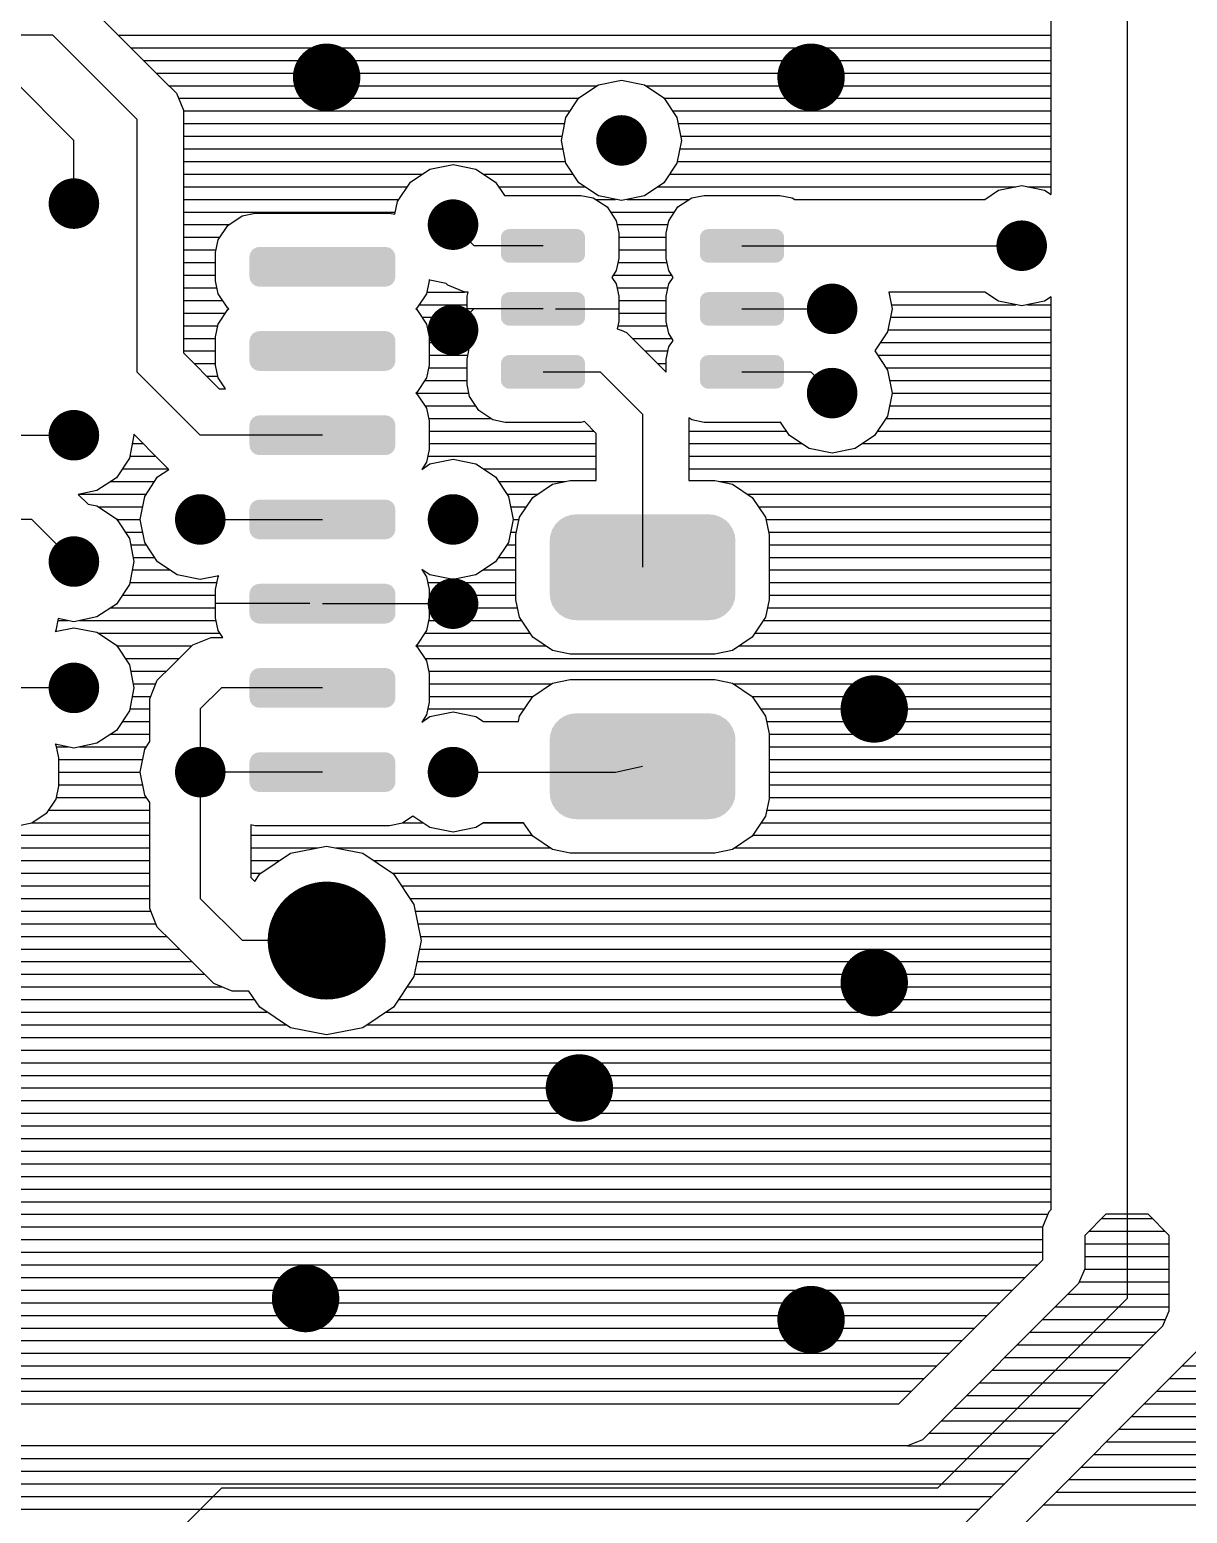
# Model space of a CAD drawing. Extents: x 295 to 953, y 10 to 290.
# Drawn here: x 583.88 to 622.27, y 143.32 to 192.54 of the extents above; entities that cross this region are included whole.
import ezdxf

# ---------------------------------------------------------------- set-up
doc = ezdxf.new("R2010")
doc.units = 0
doc.header["$LTSCALE"] = 5
doc.header["$MEASUREMENT"] = 0
doc.layers.get('0').update_dxf_attribs({"linetype": 'CONTINUOUS', "lineweight": 25})

msp = doc.modelspace()

# ---------------------------------------------------------------- linework, layer by layer
for p, q in [((620.268, 214.707), (620.268, 150.445)), ((617.753, 187.069), (617.753, 214.21)), ((585.51, 193.657), (588.304, 190.863)), ((584.644, 192.355), (552.513, 192.355)), ((587.438, 189.561), (584.644, 192.355)), ((586.812, 192.355), (617.753, 192.355)), ((587.231, 191.936), (617.753, 191.936)), ((587.65, 191.517), (617.753, 191.517)), ((588.069, 191.098), (617.753, 191.098)), ((585.343, 188.863), (583.247, 190.958)), ((588.304, 190.863), (588.74, 190.433)), ((588.489, 190.679), (602.699, 190.679)), ((602.09, 190.276), (602.738, 190.707)), ((602.738, 190.707), (603.504, 190.858)), ((603.504, 190.858), (604.264, 190.707)), ((604.264, 190.707), (604.912, 190.276)), ((604.303, 190.679), (617.753, 190.679)), ((588.74, 190.433), (588.975, 189.868)), ((588.807, 190.26), (602.084, 190.26)), ((601.66, 189.628), (602.09, 190.276)), ((604.912, 190.276), (605.342, 189.628)), ((604.917, 190.26), (617.753, 190.26)), ((587.438, 181.179), (587.438, 189.561)), ((588.975, 189.868), (588.975, 181.816)), ((588.975, 189.841), (601.799, 189.841)), ((601.509, 188.863), (601.66, 189.628)), ((605.202, 189.841), (617.753, 189.841)), ((605.342, 189.628), (605.493, 188.863)), ((588.975, 189.421), (601.62, 189.421)), ((588.975, 189.002), (601.537, 189.002)), ((605.381, 189.421), (617.753, 189.421)), ((605.465, 189.002), (617.753, 189.002)), ((585.343, 186.767), (585.343, 188.863)), ((588.975, 188.583), (601.565, 188.583)), ((601.66, 188.103), (601.509, 188.863)), ((605.493, 188.863), (605.342, 188.103)), ((605.437, 188.583), (617.753, 188.583)), ((588.975, 188.164), (601.648, 188.164)), ((597.15, 187.913), (597.916, 188.064)), ((597.916, 188.064), (598.676, 187.913)), ((602.09, 187.454), (601.66, 188.103)), ((605.342, 188.103), (604.912, 187.454)), ((605.353, 188.164), (617.753, 188.164)), ((588.975, 187.745), (596.904, 187.745)), ((596.502, 187.482), (597.15, 187.913)), ((598.676, 187.913), (599.324, 187.482)), ((598.921, 187.745), (601.894, 187.745)), ((605.107, 187.745), (617.753, 187.745)), ((588.975, 187.326), (596.401, 187.326)), ((596.072, 186.834), (596.502, 187.482)), ((599.324, 187.482), (599.62, 187.035)), ((599.424, 187.326), (602.28, 187.326)), ((599.62, 187.035), (599.642, 187.041)), ((599.642, 187.041), (602.157, 187.041)), ((602.738, 187.024), (602.09, 187.454)), ((602.157, 187.041), (602.559, 186.963)), ((603.504, 186.868), (602.738, 187.024)), ((604.264, 187.024), (603.504, 186.868)), ((604.912, 187.454), (604.264, 187.024)), ((604.722, 187.326), (616.579, 187.326)), ((605.839, 186.963), (606.242, 187.041)), ((606.242, 187.041), (608.756, 187.041)), ((608.756, 187.041), (609.164, 186.963)), ((615.551, 186.907), (616.009, 187.214)), ((616.009, 187.214), (616.775, 187.365)), ((616.775, 187.365), (617.535, 187.214)), ((616.965, 187.326), (617.753, 187.326)), ((617.535, 187.214), (617.753, 187.069)), ((588.975, 186.907), (596.122, 186.907)), ((595.988, 186.415), (596.072, 186.834)), ((602.559, 186.963), (603.023, 186.655)), ((602.643, 186.907), (603.308, 186.907)), ((603.023, 186.655), (603.33, 186.192)), ((603.694, 186.907), (605.756, 186.907)), ((605.068, 186.192), (605.376, 186.655)), ((605.376, 186.655), (605.839, 186.963)), ((609.164, 186.963), (609.248, 186.901)), ((609.242, 186.907), (615.551, 186.907)), ((609.248, 186.901), (609.784, 186.901)), ((609.784, 186.901), (615.551, 186.907)), ((588.975, 186.488), (596.004, 186.488)), ((588.975, 186.069), (590.484, 186.069)), ((590.126, 185.566), (590.45, 186.046)), ((590.45, 186.046), (590.925, 186.365)), ((590.925, 186.365), (591.35, 186.449)), ((591.35, 186.449), (595.814, 186.449)), ((595.814, 186.449), (595.988, 186.415)), ((598.614, 185.365), (597.916, 186.069)), ((603.135, 186.488), (605.264, 186.488)), ((603.33, 186.192), (603.414, 185.784)), ((603.358, 186.069), (605.04, 186.069)), ((604.984, 185.784), (605.068, 186.192)), ((588.975, 185.65), (590.182, 185.65)), ((590.042, 185.147), (590.126, 185.566)), ((603.414, 185.784), (603.414, 184.951)), ((603.414, 185.65), (604.984, 185.65)), ((604.984, 184.951), (604.984, 185.784)), ((588.975, 185.23), (590.059, 185.23)), ((590.042, 184.202), (590.042, 185.147)), ((600.9, 185.365), (598.614, 185.365)), ((603.414, 185.23), (604.984, 185.23)), ((607.499, 185.365), (609.784, 185.365)), ((609.784, 185.365), (616.775, 185.37)), ((588.975, 184.811), (590.042, 184.811)), ((603.414, 184.951), (603.33, 184.543)), ((603.386, 184.811), (605.012, 184.811)), ((605.068, 184.543), (604.984, 184.951)), ((588.975, 184.392), (590.042, 184.392)), ((590.126, 183.778), (590.042, 184.202)), ((597.122, 184.202), (597.038, 183.778)), ((597.122, 184.247), (597.122, 184.202)), ((597.15, 184.23), (597.122, 184.247)), ((597.686, 184.118), (597.15, 184.23)), ((597.748, 184.063), (597.686, 184.118)), ((603.33, 184.543), (603.185, 184.32)), ((603.185, 184.32), (603.33, 184.102)), ((603.235, 184.392), (605.163, 184.392)), ((603.33, 184.102), (603.414, 183.694)), ((604.984, 183.694), (605.068, 184.102)), ((605.213, 184.32), (605.068, 184.543)), ((605.068, 184.102), (605.213, 184.32)), ((588.975, 183.973), (590.087, 183.973)), ((590.45, 183.297), (590.126, 183.778)), ((597.038, 183.778), (596.714, 183.297)), ((597.049, 183.833), (598.296, 183.833)), ((598.312, 183.828), (597.748, 184.063)), ((598.413, 183.828), (598.312, 183.828)), ((598.385, 183.694), (598.413, 183.828)), ((598.385, 182.861), (598.385, 183.694)), ((603.358, 183.973), (605.04, 183.973)), ((603.414, 183.694), (603.414, 182.861)), ((604.984, 182.861), (604.984, 183.694)), ((615.551, 183.833), (612.372, 183.833)), ((612.372, 183.833), (612.478, 183.275)), ((616.009, 183.532), (615.551, 183.833)), ((617.753, 183.671), (617.535, 183.532)), ((617.753, 153.401), (617.753, 183.671)), ((588.975, 183.554), (590.277, 183.554)), ((588.975, 183.135), (590.372, 183.135)), ((590.126, 182.772), (590.45, 183.252)), ((590.484, 183.275), (590.45, 183.297)), ((590.45, 183.252), (590.484, 183.275)), ((596.714, 183.297), (596.681, 183.275)), ((596.681, 183.275), (596.714, 183.252)), ((596.714, 183.252), (597.038, 182.772)), ((596.792, 183.414), (598.385, 183.414)), ((598.608, 183.275), (597.916, 182.576)), ((600.48, 183.275), (598.385, 183.275)), ((600.9, 183.275), (598.608, 183.275)), ((601.319, 183.275), (603.414, 183.275)), ((603.414, 183.554), (604.984, 183.554)), ((603.414, 183.135), (604.984, 183.135)), ((607.499, 183.275), (610.489, 183.275)), ((612.478, 183.275), (612.327, 182.515)), ((612.45, 183.414), (616.579, 183.414)), ((616.775, 183.375), (616.009, 183.532)), ((617.535, 183.532), (616.775, 183.375)), ((616.965, 183.414), (617.753, 183.414)), ((588.975, 182.716), (590.115, 182.716)), ((590.042, 182.353), (590.126, 182.772)), ((596.887, 182.995), (598.385, 182.995)), ((597.038, 182.772), (597.122, 182.353)), ((598.463, 182.453), (598.385, 182.861)), ((603.414, 182.861), (603.364, 182.615)), ((603.364, 182.615), (603.487, 182.565)), ((603.386, 182.716), (605.012, 182.716)), ((605.068, 182.453), (604.984, 182.861)), ((612.422, 182.995), (617.753, 182.995)), ((588.975, 182.297), (590.042, 182.297)), ((590.042, 181.408), (590.042, 182.353)), ((597.077, 182.576), (598.441, 182.576)), ((597.122, 182.353), (597.122, 181.408)), ((597.122, 182.157), (598.564, 182.157)), ((598.614, 182.23), (598.463, 182.453)), ((598.463, 182.012), (598.614, 182.23)), ((603.487, 182.565), (603.666, 182.487)), ((603.666, 182.487), (604.984, 181.174)), ((603.856, 182.297), (605.169, 182.297)), ((605.213, 182.23), (605.068, 182.453)), ((605.068, 182.012), (605.213, 182.23)), ((612.327, 182.515), (611.902, 181.878)), ((612.092, 182.157), (617.753, 182.157)), ((612.338, 182.576), (617.753, 182.576)), ((588.975, 181.878), (590.042, 181.878)), ((588.975, 181.816), (590.165, 180.62)), ((597.122, 181.738), (598.413, 181.738)), ((598.385, 181.604), (598.463, 182.012)), ((604.275, 181.878), (605.04, 181.878)), ((604.984, 181.604), (605.068, 182.012)), ((611.902, 181.878), (612.327, 181.246)), ((611.997, 181.738), (617.753, 181.738)), ((589.534, 179.084), (587.438, 181.179)), ((589.327, 181.459), (590.042, 181.459)), ((590.126, 180.984), (590.042, 181.408)), ((597.122, 181.408), (597.038, 180.984)), ((597.105, 181.319), (598.385, 181.319)), ((598.385, 180.771), (598.385, 181.604)), ((600.9, 181.185), (602.799, 181.185)), ((602.799, 181.185), (604.202, 179.782)), ((604.694, 181.459), (604.984, 181.459)), ((604.984, 181.174), (604.984, 181.604)), ((607.499, 181.185), (609.784, 181.185)), ((609.784, 181.185), (610.489, 180.481)), ((612.277, 181.319), (617.753, 181.319)), ((612.327, 181.246), (612.478, 180.481)), ((589.746, 181.039), (590.115, 181.039)), ((590.372, 180.62), (590.126, 180.984)), ((597.038, 180.984), (596.714, 180.503)), ((596.982, 180.9), (598.385, 180.9)), ((598.463, 180.363), (598.385, 180.771)), ((612.394, 180.9), (617.753, 180.9)), ((590.165, 180.62), (590.372, 180.62)), ((590.165, 180.62), (590.372, 180.62)), ((596.714, 180.503), (596.681, 180.481)), ((596.681, 180.481), (598.441, 180.481)), ((596.681, 180.481), (596.714, 180.458)), ((596.714, 180.458), (597.038, 179.978)), ((598.776, 179.899), (598.463, 180.363)), ((612.478, 180.481), (612.327, 179.721)), ((612.478, 180.481), (617.753, 180.481)), ((596.982, 180.062), (598.664, 180.062)), ((597.038, 179.978), (597.122, 179.559)), ((597.105, 179.642), (599.156, 179.642)), ((599.234, 179.592), (598.776, 179.899)), ((604.202, 179.782), (604.202, 174.703)), ((605.834, 179.592), (605.739, 179.659)), ((605.739, 179.659), (605.739, 177.58)), ((605.739, 179.642), (605.756, 179.642)), ((612.327, 179.721), (611.897, 179.072)), ((612.277, 179.642), (617.753, 179.642)), ((612.394, 180.062), (617.753, 180.062)), ((597.122, 179.559), (597.122, 178.614)), ((597.122, 179.223), (602.587, 179.223)), ((599.642, 179.508), (599.234, 179.592)), ((602.157, 179.508), (599.642, 179.508)), ((602.274, 179.536), (602.157, 179.508)), ((602.665, 179.145), (602.274, 179.536)), ((605.739, 179.223), (608.974, 179.223)), ((606.242, 179.508), (605.834, 179.592)), ((608.756, 179.508), (606.242, 179.508)), ((608.779, 179.514), (608.756, 179.508)), ((609.075, 179.072), (608.779, 179.514)), ((611.997, 179.223), (617.753, 179.223)), ((581.291, 179.084), (585.343, 179.084)), ((587.332, 179.084), (587.181, 178.324)), ((587.276, 178.804), (587.639, 178.804)), ((588.226, 178.217), (587.326, 179.117)), ((587.326, 179.117), (587.332, 179.084)), ((593.585, 179.084), (589.534, 179.084)), ((597.122, 178.804), (602.665, 178.804)), ((602.665, 177.58), (602.665, 179.145)), ((605.739, 178.804), (609.477, 178.804)), ((609.723, 178.642), (609.075, 179.072)), ((611.897, 179.072), (611.249, 178.642)), ((611.494, 178.804), (617.753, 178.804)), ((587.181, 178.324), (586.751, 177.675)), ((587.192, 178.385), (588.058, 178.385)), ((588.494, 177.949), (588.226, 178.217)), ((597.038, 178.19), (596.876, 177.949)), ((597.122, 178.614), (597.038, 178.19)), ((597.077, 178.385), (602.665, 178.385)), ((597.15, 178.134), (597.916, 178.285)), ((597.916, 178.285), (598.676, 178.134)), ((605.739, 178.385), (617.753, 178.385)), ((610.489, 178.486), (609.723, 178.642)), ((611.249, 178.642), (610.489, 178.486)), ((586.751, 177.675), (586.103, 177.245)), ((586.946, 177.966), (588.477, 177.966)), ((587.69, 177.055), (588.12, 177.703)), ((588.12, 177.703), (588.494, 177.949)), ((596.876, 177.949), (597.15, 178.134)), ((596.887, 177.966), (596.904, 177.966)), ((598.676, 178.134), (599.324, 177.703)), ((598.927, 177.966), (602.665, 177.966)), ((599.324, 177.703), (599.754, 177.055)), ((605.739, 177.966), (617.753, 177.966)), ((586.103, 177.245), (585.482, 177.122)), ((586.561, 177.547), (588.019, 177.547)), ((599.424, 177.547), (601.648, 177.547)), ((600.559, 177.022), (601.218, 177.463)), ((601.218, 177.463), (601.805, 177.58)), ((601.805, 177.58), (602.665, 177.58)), ((605.739, 177.58), (606.594, 177.58)), ((606.594, 177.58), (607.18, 177.463)), ((606.75, 177.547), (617.753, 177.547)), ((607.18, 177.463), (607.84, 177.022)), ((585.482, 177.122), (585.812, 176.793)), ((585.533, 177.128), (587.74, 177.128)), ((585.812, 176.793), (586.103, 176.737)), ((586.103, 176.737), (586.751, 176.306)), ((586.142, 176.709), (587.622, 176.709)), ((587.539, 176.29), (587.69, 177.055)), ((599.704, 177.128), (600.721, 177.128)), ((599.754, 177.055), (599.905, 176.29)), ((599.821, 176.709), (600.352, 176.709)), ((600.117, 176.362), (600.559, 177.022)), ((607.678, 177.128), (617.753, 177.128)), ((607.84, 177.022), (608.281, 176.362)), ((608.047, 176.709), (617.753, 176.709)), ((583.946, 176.29), (581.291, 176.29)), ((585.343, 174.893), (583.946, 176.29)), ((586.751, 176.306), (587.181, 175.658)), ((586.756, 176.29), (587.539, 176.29)), ((587.69, 175.53), (587.539, 176.29)), ((589.534, 176.29), (593.585, 176.29)), ((599.905, 176.29), (599.754, 175.53)), ((599.905, 176.29), (600.106, 176.29)), ((600, 175.781), (600.117, 176.362)), ((608.281, 176.362), (608.399, 175.781)), ((608.292, 176.29), (617.753, 176.29)), ((587.041, 175.871), (587.622, 175.871)), ((599.821, 175.871), (600.022, 175.871)), ((600, 173.624), (600, 175.781)), ((608.376, 175.871), (617.753, 175.871)), ((608.399, 175.781), (608.399, 173.624)), ((587.181, 175.658), (587.332, 174.893)), ((587.22, 175.451), (587.74, 175.451)), ((588.12, 174.881), (587.69, 175.53)), ((599.754, 175.53), (599.324, 174.881)), ((599.704, 175.451), (600, 175.451)), ((608.399, 175.451), (617.753, 175.451)), ((587.332, 174.893), (587.181, 174.133)), ((587.304, 175.032), (588.019, 175.032)), ((588.768, 174.451), (588.12, 174.881)), ((599.324, 174.881), (598.676, 174.451)), ((599.424, 175.032), (600, 175.032)), ((608.399, 175.032), (617.753, 175.032)), ((587.276, 174.613), (588.522, 174.613)), ((589.534, 174.295), (588.768, 174.451)), ((590.148, 174.418), (589.534, 174.295)), ((590.042, 173.971), (590.126, 174.39)), ((590.126, 174.39), (590.148, 174.418)), ((597.15, 174.451), (596.876, 174.63)), ((596.876, 174.63), (597.038, 174.39)), ((596.887, 174.613), (596.904, 174.613)), ((597.038, 174.39), (597.122, 173.971)), ((597.916, 174.295), (597.15, 174.451)), ((598.676, 174.451), (597.916, 174.295)), ((598.921, 174.613), (600, 174.613)), ((608.399, 174.613), (617.753, 174.613)), ((587.181, 174.133), (586.751, 173.484)), ((586.946, 173.775), (590.042, 173.775)), ((587.192, 174.194), (590.087, 174.194)), ((590.042, 173.026), (590.042, 173.971)), ((597.077, 174.194), (600, 174.194)), ((597.122, 173.971), (597.122, 173.026)), ((597.122, 173.775), (600, 173.775)), ((608.399, 174.194), (617.753, 174.194)), ((608.399, 173.775), (617.753, 173.775)), ((586.751, 173.484), (586.103, 173.054)), ((586.561, 173.356), (590.042, 173.356)), ((593.166, 173.496), (590.042, 173.496)), ((593.585, 173.496), (597.916, 173.496)), ((594.004, 173.496), (597.122, 173.496)), ((597.122, 173.356), (600.056, 173.356)), ((600.117, 173.043), (600, 173.624)), ((608.399, 173.624), (608.281, 173.043)), ((608.343, 173.356), (617.753, 173.356)), ((584.823, 173.004), (584.745, 172.602)), ((584.806, 172.937), (585.147, 172.937)), ((585.343, 172.898), (584.823, 173.004)), ((586.103, 173.054), (585.343, 172.898)), ((585.533, 172.937), (590.059, 172.937)), ((590.126, 172.602), (590.042, 173.026)), ((597.122, 173.026), (597.038, 172.602)), ((597.105, 172.937), (600.184, 172.937)), ((600.559, 172.384), (600.117, 173.043)), ((608.281, 173.043), (607.84, 172.384)), ((608.214, 172.937), (617.753, 172.937)), ((584.722, 172.574), (585.343, 172.697)), ((584.745, 172.602), (584.722, 172.574)), ((585.343, 172.697), (586.103, 172.546)), ((586.103, 172.546), (586.751, 172.115)), ((586.142, 172.518), (590.182, 172.518)), ((589.282, 172.127), (589.897, 172.378)), ((589.897, 172.378), (590.277, 172.378)), ((590.277, 172.378), (590.126, 172.602)), ((597.038, 172.602), (596.714, 172.121)), ((596.982, 172.518), (600.469, 172.518)), ((601.218, 171.942), (600.559, 172.384)), ((607.84, 172.384), (607.18, 171.942)), ((607.929, 172.518), (617.753, 172.518)), ((586.751, 172.115), (587.181, 171.467)), ((586.756, 172.099), (589.254, 172.099)), ((588.807, 171.652), (589.282, 172.127)), ((596.714, 172.121), (596.681, 172.099)), ((596.681, 172.099), (600.978, 172.099)), ((596.681, 172.099), (596.714, 172.076)), ((596.714, 172.076), (597.038, 171.596)), ((601.805, 171.825), (601.218, 171.942)), ((606.594, 171.825), (601.805, 171.825)), ((607.18, 171.942), (606.594, 171.825)), ((607.421, 172.099), (617.753, 172.099)), ((587.041, 171.68), (588.835, 171.68)), ((587.181, 171.467), (587.332, 170.702)), ((588.109, 170.953), (588.584, 171.428)), ((588.584, 171.428), (588.807, 171.652)), ((596.982, 171.68), (617.753, 171.68)), ((597.038, 171.596), (597.122, 171.177)), ((587.22, 171.26), (588.416, 171.26)), ((587.304, 170.841), (588.064, 170.841)), ((587.857, 170.338), (588.109, 170.953)), ((597.105, 171.26), (617.753, 171.26)), ((597.122, 171.177), (597.122, 170.232)), ((597.122, 170.841), (601.19, 170.841)), ((600.559, 170.422), (601.218, 170.864)), ((601.218, 170.864), (601.805, 170.981)), ((601.805, 170.981), (606.594, 170.981)), ((606.594, 170.981), (607.18, 170.864)), ((607.18, 170.864), (607.84, 170.422)), ((607.208, 170.841), (617.753, 170.841)), ((585.343, 170.702), (581.291, 170.702)), ((587.332, 170.702), (587.181, 169.942)), ((587.276, 170.422), (587.891, 170.422)), ((587.857, 169.673), (587.857, 170.338)), ((590.232, 170.702), (589.534, 170.003)), ((593.585, 170.702), (590.232, 170.702)), ((597.122, 170.422), (600.564, 170.422)), ((600.117, 169.763), (600.559, 170.422)), ((607.834, 170.422), (617.753, 170.422)), ((607.84, 170.422), (608.281, 169.763)), ((587.181, 169.942), (586.751, 169.293)), ((587.192, 170.003), (587.857, 170.003)), ((589.534, 170.003), (589.534, 167.908)), ((597.038, 169.808), (596.876, 169.567)), ((597.122, 170.232), (597.038, 169.808)), ((597.077, 170.003), (600.279, 170.003)), ((597.15, 169.752), (597.916, 169.903)), ((597.916, 169.903), (598.676, 169.752)), ((608.119, 170.003), (617.753, 170.003)), ((586.946, 169.584), (587.857, 169.584)), ((587.857, 168.919), (587.857, 169.673)), ((596.876, 169.567), (597.15, 169.752)), ((596.887, 169.584), (596.904, 169.584)), ((598.676, 169.752), (598.921, 169.584)), ((598.921, 169.584), (600.084, 169.584)), ((600.084, 169.584), (600.117, 169.763)), ((608.281, 169.763), (608.399, 169.176)), ((608.315, 169.584), (617.753, 169.584)), ((585.343, 168.707), (584.722, 168.83)), ((584.722, 168.83), (584.745, 168.802)), ((586.103, 168.863), (585.343, 168.707)), ((586.751, 169.293), (586.103, 168.863)), ((586.561, 169.165), (587.857, 169.165)), ((587.69, 168.673), (587.857, 168.919)), ((608.399, 169.176), (608.399, 167.025)), ((608.399, 169.165), (617.753, 169.165)), ((584.745, 168.802), (584.828, 168.383)), ((584.756, 168.746), (585.147, 168.746)), ((584.828, 168.383), (584.828, 167.438)), ((584.828, 168.327), (587.622, 168.327)), ((585.533, 168.746), (587.74, 168.746)), ((587.539, 167.908), (587.69, 168.673)), ((608.399, 168.746), (617.753, 168.746)), ((608.399, 168.327), (617.753, 168.327)), ((584.828, 167.908), (587.539, 167.908)), ((587.69, 167.148), (587.539, 167.908)), ((593.585, 167.908), (589.534, 167.908)), ((589.534, 167.908), (589.534, 163.717)), ((597.916, 167.908), (603.308, 167.908)), ((603.308, 167.908), (604.202, 168.103)), ((608.399, 167.908), (617.753, 167.908)), ((584.828, 167.438), (584.745, 167.014)), ((584.828, 167.489), (587.622, 167.489)), ((608.399, 167.489), (617.753, 167.489)), ((584.745, 167.014), (584.421, 166.533)), ((584.756, 167.069), (587.74, 167.069)), ((587.857, 166.896), (587.69, 167.148)), ((587.857, 164.052), (587.857, 166.896)), ((608.399, 167.025), (608.281, 166.444)), ((608.399, 167.069), (617.753, 167.069)), ((584.421, 166.533), (583.946, 166.214)), ((584.499, 166.65), (587.857, 166.65)), ((596.58, 166.444), (596.239, 166.214)), ((597.15, 166.069), (596.58, 166.444)), ((608.281, 166.444), (607.84, 165.784)), ((608.32, 166.65), (617.753, 166.65)), ((583.946, 166.214), (583.521, 166.131)), ((583.968, 166.231), (587.857, 166.231)), ((591.35, 166.131), (591.21, 166.159)), ((591.21, 166.159), (591.21, 164.415)), ((595.814, 166.131), (591.35, 166.131)), ((596.239, 166.214), (595.814, 166.131)), ((596.262, 166.231), (596.904, 166.231)), ((597.916, 165.913), (597.15, 166.069)), ((598.676, 166.069), (597.916, 165.913)), ((598.921, 166.231), (598.676, 166.069)), ((598.921, 166.231), (600.257, 166.231)), ((600.257, 166.231), (598.921, 166.231)), ((600.559, 165.784), (600.257, 166.231)), ((608.142, 166.231), (617.753, 166.231)), ((563.6, 165.812), (587.857, 165.812)), ((563.689, 165.393), (587.857, 165.393)), ((591.21, 165.812), (600.536, 165.812)), ((591.21, 165.393), (593.417, 165.393)), ((592.523, 165.214), (593.725, 165.454)), ((593.725, 165.454), (594.92, 165.214)), ((594.026, 165.393), (601.14, 165.393)), ((601.218, 165.343), (600.559, 165.784)), ((607.84, 165.784), (607.18, 165.343)), ((607.259, 165.393), (617.753, 165.393)), ((607.862, 165.812), (617.753, 165.812)), ((563.7, 164.974), (587.857, 164.974)), ((591.21, 164.974), (592.16, 164.974)), ((591.506, 164.538), (592.523, 165.214)), ((594.92, 165.214), (595.937, 164.538)), ((595.284, 164.974), (617.753, 164.974)), ((601.805, 165.225), (601.218, 165.343)), ((606.594, 165.225), (601.805, 165.225)), ((607.18, 165.343), (606.594, 165.225)), ((563.7, 164.555), (587.857, 164.555)), ((591.21, 164.555), (591.534, 164.555)), ((591.21, 164.415), (591.338, 164.281)), ((591.338, 164.281), (591.506, 164.538)), ((595.909, 164.555), (617.753, 164.555)), ((595.937, 164.538), (596.619, 163.521)), ((563.695, 164.136), (587.857, 164.136)), ((587.857, 163.387), (587.857, 164.052)), ((596.206, 164.136), (617.753, 164.136)), ((563.611, 163.717), (587.857, 163.717)), ((589.534, 163.717), (590.931, 162.32)), ((596.485, 163.717), (617.753, 163.717)), ((596.619, 163.521), (596.854, 162.32)), ((563.337, 163.298), (587.891, 163.298)), ((588.109, 162.767), (587.857, 163.387)), ((596.658, 163.298), (617.753, 163.298)), ((561.459, 162.459), (588.416, 162.459)), ((562.801, 162.878), (588.064, 162.878)), ((588.584, 162.297), (588.109, 162.767)), ((596.742, 162.878), (617.753, 162.878)), ((596.826, 162.459), (617.753, 162.459)), ((561.432, 162.04), (588.835, 162.04)), ((589.506, 161.37), (588.584, 162.297)), ((593.725, 162.32), (590.931, 162.32)), ((596.854, 162.32), (596.619, 161.124)), ((596.798, 162.04), (617.753, 162.04)), ((561.348, 161.621), (589.254, 161.621)), ((596.714, 161.621), (617.753, 161.621)), ((561.102, 161.202), (589.673, 161.202)), ((589.981, 160.9), (589.506, 161.37)), ((596.619, 161.124), (595.937, 160.107)), ((596.63, 161.202), (617.753, 161.202)), ((560.716, 160.783), (590.254, 160.783)), ((590.595, 160.643), (589.981, 160.9)), ((591.143, 160.643), (590.595, 160.643)), ((591.506, 160.107), (591.143, 160.643)), ((596.39, 160.783), (617.753, 160.783)), ((559.688, 160.364), (591.333, 160.364)), ((592.523, 159.425), (591.506, 160.107)), ((595.937, 160.107), (594.92, 159.425)), ((596.111, 160.364), (617.753, 160.364)), ((552.792, 159.945), (591.746, 159.945)), ((553.212, 159.526), (592.372, 159.526)), ((595.071, 159.526), (617.753, 159.526)), ((595.697, 159.945), (617.753, 159.945)), ((553.631, 159.107), (617.753, 159.107)), ((593.725, 159.19), (592.523, 159.425)), ((594.92, 159.425), (593.725, 159.19)), ((554.05, 158.687), (617.753, 158.687)), ((554.307, 158.268), (617.753, 158.268)), ((554.48, 157.849), (617.753, 157.849)), ((554.609, 157.43), (617.753, 157.43)), ((554.609, 157.011), (617.753, 157.011)), ((554.609, 156.592), (617.753, 156.592)), ((554.609, 156.173), (617.753, 156.173)), ((554.609, 155.754), (617.753, 155.754)), ((554.609, 155.335), (617.753, 155.335)), ((554.609, 154.916), (617.753, 154.916)), ((554.609, 154.496), (617.753, 154.496)), ((554.609, 154.077), (617.753, 154.077)), ((554.609, 153.658), (617.753, 153.658)), ((554.609, 153.239), (617.647, 153.239)), ((617.474, 152.82), (617.686, 153.334)), ((617.686, 153.334), (617.753, 153.401)), ((619.569, 153.239), (618.871, 152.541)), ((619.429, 153.099), (621.106, 153.099)), ((620.966, 153.239), (619.569, 153.239)), ((621.665, 152.541), (620.966, 153.239)), ((554.609, 152.82), (617.474, 152.82)), ((617.474, 151.725), (617.474, 152.82)), ((619.01, 152.68), (621.525, 152.68)), ((554.609, 152.401), (617.474, 152.401)), ((618.871, 152.541), (618.871, 151.434)), ((618.871, 152.261), (621.665, 152.261)), ((621.665, 150.037), (621.665, 152.541)), ((554.609, 151.982), (617.474, 151.982)), ((612.701, 146.953), (617.474, 151.725)), ((618.871, 151.842), (621.665, 151.842)), ((554.609, 151.563), (617.312, 151.563)), ((554.609, 151.144), (616.892, 151.144)), ((618.871, 151.434), (618.664, 150.942)), ((618.865, 151.423), (621.665, 151.423)), ((554.609, 150.725), (616.473, 150.725)), ((618.664, 150.942), (613.484, 145.762)), ((618.692, 151.004), (621.665, 151.004)), ((554.609, 150.305), (616.054, 150.305)), ((620.268, 150.445), (613.981, 144.159)), ((617.893, 150.166), (621.665, 150.166)), ((618.312, 150.585), (621.665, 150.585)), ((554.609, 149.886), (615.635, 149.886)), ((617.474, 149.747), (621.542, 149.747)), ((621.458, 149.545), (621.665, 150.037)), ((554.609, 149.467), (615.216, 149.467)), ((617.054, 149.328), (621.245, 149.328)), ((620.966, 149.048), (621.458, 149.545)), ((554.609, 149.048), (614.797, 149.048)), ((614.881, 142.968), (620.966, 149.048)), ((622.642, 148.752), (615.674, 141.784)), ((616.635, 148.908), (620.826, 148.908)), ((554.609, 148.629), (614.378, 148.629)), ((554.609, 148.21), (613.959, 148.21)), ((616.216, 148.489), (620.407, 148.489)), ((622.1, 148.21), (642.53, 148.21)), ((554.609, 147.791), (613.54, 147.791)), ((615.378, 147.651), (619.569, 147.651)), ((615.797, 148.07), (619.988, 148.07)), ((621.681, 147.791), (654.958, 147.791)), ((554.67, 147.372), (613.121, 147.372)), ((614.959, 147.232), (619.15, 147.232)), ((621.262, 147.372), (660.367, 147.372)), ((554.843, 146.953), (612.701, 146.953)), ((614.54, 146.813), (618.731, 146.813)), ((620.843, 146.953), (660.646, 146.953)), ((614.121, 146.394), (618.312, 146.394)), ((620.424, 146.534), (661.149, 146.534)), ((613.484, 145.762), (612.992, 145.556)), ((613.702, 145.975), (617.893, 145.975)), ((619.586, 145.695), (683.11, 145.695)), ((620.005, 146.114), (682.691, 146.114)), ((588.137, 145.556), (550.703, 145.556)), ((612.992, 145.556), (588.137, 145.556)), ((612.992, 145.556), (617.474, 145.556)), ((619.167, 145.276), (683.529, 145.276)), ((545.97, 144.717), (616.635, 144.717)), ((545.992, 145.137), (617.054, 145.137)), ((618.748, 144.857), (683.948, 144.857)), ((545.947, 144.298), (616.216, 144.298)), ((618.329, 144.438), (684.368, 144.438)), ((545.919, 143.879), (615.797, 143.879)), ((590.232, 144.159), (585.343, 139.269)), ((613.981, 144.159), (590.232, 144.159)), ((617.909, 144.019), (684.787, 144.019)), ((545.897, 143.46), (615.378, 143.46)), ((617.49, 143.6), (685.306, 143.6))]:
    msp.add_line(p, q)
for points, const_width in [([(593.166, 190.958, 1), (594.283, 190.958, 1)], 1.118), ([(609.231, 190.958, 1), (610.349, 190.958, 1)], 1.118), ([(603.084, 188.863, 1), (603.923, 188.863, 1)], 0.838), ([(584.923, 186.767, 1), (585.762, 186.767, 1)], 0.838), ([(597.496, 186.069, 1), (598.335, 186.069, 1)], 0.838), ([(616.356, 185.37, 1), (617.194, 185.37, 1)], 0.838), ([(610.069, 183.275, 1), (610.908, 183.275, 1)], 0.838), ([(597.496, 182.576, 1), (598.335, 182.576, 1)], 0.838), ([(610.069, 180.481, 1), (610.908, 180.481, 1)], 0.838), ([(584.923, 179.084, 1), (585.762, 179.084, 1)], 0.838), ([(589.114, 176.29, 1), (589.953, 176.29, 1)], 0.838), ([(597.496, 176.29, 1), (598.335, 176.29, 1)], 0.838), ([(584.923, 174.893, 1), (585.762, 174.893, 1)], 0.838), ([(597.496, 173.496, 1), (598.335, 173.496, 1)], 0.838), ([(584.923, 170.702, 1), (585.762, 170.702, 1)], 0.838), ([(611.327, 170.003, 1), (612.444, 170.003, 1)], 1.118), ([(589.114, 167.908, 1), (589.953, 167.908, 1)], 0.838), ([(597.496, 167.908, 1), (598.335, 167.908, 1)], 0.838), ([(592.747, 162.32, 1), (594.702, 162.32, 1)], 1.956), ([(611.327, 160.923, 1), (612.444, 160.923, 1)], 1.118), ([(601.548, 157.43, 1), (602.665, 157.43, 1)], 1.118), ([(592.467, 150.445, 1), (593.585, 150.445, 1)], 1.118), ([(609.231, 149.747, 1), (610.349, 149.747, 1)], 1.118)]:
    msp.add_lwpolyline(points, format="xyb", close=True, dxfattribs=dict(const_width=const_width))
for points in [[(599.503, 185.644), (599.521, 185.745), (602.297, 185.644), (602.276, 185.745)], [(599.503, 185.085), (599.503, 185.644), (602.297, 185.085), (602.297, 185.644)], [(599.521, 185.745), (599.527, 185.753), (602.276, 185.745), (602.274, 185.753)], [(599.527, 185.753), (599.581, 185.838), (602.274, 185.753), (602.216, 185.838)], [(599.581, 185.838), (599.59, 185.845), (602.216, 185.838), (602.212, 185.845)], [(599.59, 185.845), (599.673, 185.901), (602.212, 185.845), (602.123, 185.901)], [(599.673, 185.901), (599.689, 185.905), (602.123, 185.901), (602.118, 185.905)], [(599.689, 185.905), (599.782, 185.923), (602.118, 185.905), (602.017, 185.923)], [(606.102, 185.644), (606.121, 185.745), (608.896, 185.644), (608.876, 185.745)], [(606.102, 185.085), (606.102, 185.644), (608.896, 185.085), (608.896, 185.644)], [(606.121, 185.745), (606.126, 185.753), (608.876, 185.745), (608.874, 185.753)], [(606.126, 185.753), (606.181, 185.838), (608.874, 185.753), (608.815, 185.838)], [(606.181, 185.838), (606.19, 185.845), (608.815, 185.838), (608.811, 185.845)], [(606.19, 185.845), (606.272, 185.901), (608.811, 185.845), (608.723, 185.901)], [(606.272, 185.901), (606.289, 185.905), (608.723, 185.901), (608.717, 185.905)], [(606.289, 185.905), (606.381, 185.923), (608.717, 185.905), (608.617, 185.923)], [(591.167, 185.033), (591.192, 185.12), (595.999, 185.033), (595.982, 185.12)], [(591.192, 185.12), (591.2, 185.149), (595.982, 185.12), (595.964, 185.149)], [(591.2, 185.149), (591.256, 185.223), (595.964, 185.149), (595.919, 185.223)], [(591.256, 185.223), (591.273, 185.245), (595.919, 185.223), (595.889, 185.245)], [(591.273, 185.245), (591.355, 185.296), (595.889, 185.245), (595.822, 185.296)], [(591.355, 185.296), (591.376, 185.309), (595.822, 185.296), (595.778, 185.309)], [(591.376, 185.309), (591.487, 185.329), (595.778, 185.309), (595.706, 185.329)], [(591.487, 185.329), (591.495, 185.331), (595.706, 185.329), (595.675, 185.331)], [(599.523, 184.984), (599.503, 185.085), (602.278, 184.984), (602.297, 185.085)], [(606.122, 184.984), (606.102, 185.085), (608.877, 184.984), (608.896, 185.085)], [(591.165, 185.001), (591.167, 185.033), (596.004, 185.001), (595.999, 185.033)], [(591.165, 184.342), (591.165, 185.001), (596.004, 184.342), (596.004, 185.001)], [(599.525, 184.976), (599.523, 184.984), (602.272, 184.976), (602.278, 184.984)], [(599.583, 184.891), (599.525, 184.976), (602.218, 184.891), (602.272, 184.976)], [(599.588, 184.884), (599.583, 184.891), (602.209, 184.884), (602.218, 184.891)], [(599.676, 184.828), (599.588, 184.884), (602.126, 184.828), (602.209, 184.884)], [(599.681, 184.825), (599.676, 184.828), (602.11, 184.825), (602.126, 184.828)], [(599.782, 184.806), (599.681, 184.825), (602.017, 184.806), (602.11, 184.825)], [(606.124, 184.976), (606.122, 184.984), (608.872, 184.976), (608.877, 184.984)], [(606.183, 184.891), (606.124, 184.976), (608.817, 184.891), (608.872, 184.976)], [(606.187, 184.884), (606.183, 184.891), (608.808, 184.884), (608.817, 184.891)], [(606.275, 184.828), (606.187, 184.884), (608.726, 184.828), (608.808, 184.884)], [(606.281, 184.825), (606.275, 184.828), (608.709, 184.825), (608.726, 184.828)], [(606.381, 184.806), (606.281, 184.825), (608.617, 184.806), (608.709, 184.825)], [(591.171, 184.31), (591.165, 184.342), (596.003, 184.31), (596.004, 184.342)], [(591.187, 184.223), (591.171, 184.31), (595.978, 184.223), (596.003, 184.31)], [(591.205, 184.194), (591.187, 184.223), (595.97, 184.194), (595.978, 184.223)], [(591.251, 184.12), (591.205, 184.194), (595.913, 184.12), (595.97, 184.194)], [(591.28, 184.098), (591.251, 184.12), (595.896, 184.098), (595.913, 184.12)], [(591.347, 184.047), (591.28, 184.098), (595.814, 184.047), (595.896, 184.098)], [(591.392, 184.034), (591.347, 184.047), (595.794, 184.034), (595.814, 184.047)], [(591.463, 184.014), (591.392, 184.034), (595.683, 184.014), (595.794, 184.034)], [(591.495, 184.012), (591.463, 184.014), (595.675, 184.012), (595.683, 184.014)], [(599.503, 183.554), (599.521, 183.655), (602.297, 183.554), (602.276, 183.655)], [(599.521, 183.655), (599.527, 183.663), (602.276, 183.655), (602.274, 183.663)], [(599.527, 183.663), (599.581, 183.748), (602.274, 183.663), (602.216, 183.748)], [(599.581, 183.748), (599.59, 183.755), (602.216, 183.748), (602.212, 183.755)], [(599.59, 183.755), (599.673, 183.811), (602.212, 183.755), (602.123, 183.811)], [(599.673, 183.811), (599.689, 183.815), (602.123, 183.811), (602.118, 183.815)], [(599.689, 183.815), (599.782, 183.833), (602.118, 183.815), (602.017, 183.833)], [(606.102, 183.554), (606.121, 183.655), (608.896, 183.554), (608.876, 183.655)], [(606.121, 183.655), (606.126, 183.663), (608.876, 183.655), (608.874, 183.663)], [(606.126, 183.663), (606.181, 183.748), (608.874, 183.663), (608.815, 183.748)], [(606.181, 183.748), (606.19, 183.755), (608.815, 183.748), (608.811, 183.755)], [(606.19, 183.755), (606.272, 183.811), (608.811, 183.755), (608.723, 183.811)], [(606.272, 183.811), (606.289, 183.815), (608.723, 183.811), (608.717, 183.815)], [(606.289, 183.815), (606.381, 183.833), (608.717, 183.815), (608.617, 183.833)], [(599.503, 182.995), (599.503, 183.554), (602.297, 182.995), (602.297, 183.554)], [(606.102, 182.995), (606.102, 183.554), (608.896, 182.995), (608.896, 183.554)], [(599.523, 182.894), (599.503, 182.995), (602.278, 182.894), (602.297, 182.995)], [(599.525, 182.886), (599.523, 182.894), (602.272, 182.886), (602.278, 182.894)], [(599.583, 182.801), (599.525, 182.886), (602.218, 182.801), (602.272, 182.886)], [(599.588, 182.795), (599.583, 182.801), (602.209, 182.795), (602.218, 182.801)], [(599.676, 182.738), (599.588, 182.795), (602.126, 182.738), (602.209, 182.795)], [(599.681, 182.735), (599.676, 182.738), (602.11, 182.735), (602.126, 182.738)], [(599.782, 182.716), (599.681, 182.735), (602.017, 182.716), (602.11, 182.735)], [(606.122, 182.894), (606.102, 182.995), (608.877, 182.894), (608.896, 182.995)], [(606.124, 182.886), (606.122, 182.894), (608.872, 182.886), (608.877, 182.894)], [(606.183, 182.801), (606.124, 182.886), (608.817, 182.801), (608.872, 182.886)], [(606.187, 182.795), (606.183, 182.801), (608.808, 182.795), (608.817, 182.801)], [(606.275, 182.738), (606.187, 182.795), (608.726, 182.738), (608.808, 182.795)], [(606.281, 182.735), (606.275, 182.738), (608.709, 182.735), (608.726, 182.738)], [(606.381, 182.716), (606.281, 182.735), (608.617, 182.716), (608.709, 182.735)], [(591.165, 182.207), (591.167, 182.239), (596.004, 182.207), (595.999, 182.239)], [(591.165, 181.548), (591.165, 182.207), (596.004, 181.548), (596.004, 182.207)], [(591.167, 182.239), (591.192, 182.326), (595.999, 182.239), (595.982, 182.326)], [(591.192, 182.326), (591.2, 182.355), (595.982, 182.326), (595.964, 182.355)], [(591.2, 182.355), (591.256, 182.429), (595.964, 182.355), (595.919, 182.429)], [(591.256, 182.429), (591.273, 182.451), (595.919, 182.429), (595.889, 182.451)], [(591.273, 182.451), (591.355, 182.502), (595.889, 182.451), (595.822, 182.502)], [(591.355, 182.502), (591.376, 182.515), (595.822, 182.502), (595.778, 182.515)], [(591.376, 182.515), (591.487, 182.535), (595.778, 182.515), (595.706, 182.535)], [(591.487, 182.535), (591.495, 182.537), (595.706, 182.535), (595.675, 182.537)], [(599.527, 181.573), (599.581, 181.658), (602.274, 181.573), (602.216, 181.658)], [(599.581, 181.658), (599.59, 181.665), (602.216, 181.658), (602.212, 181.665)], [(599.59, 181.665), (599.673, 181.721), (602.212, 181.665), (602.123, 181.721)], [(599.673, 181.721), (599.689, 181.725), (602.123, 181.721), (602.118, 181.725)], [(599.689, 181.725), (599.782, 181.743), (602.118, 181.725), (602.017, 181.743)], [(606.126, 181.573), (606.181, 181.658), (608.874, 181.573), (608.815, 181.658)], [(606.181, 181.658), (606.19, 181.665), (608.815, 181.658), (608.811, 181.665)], [(606.19, 181.665), (606.272, 181.721), (608.811, 181.665), (608.723, 181.721)], [(606.272, 181.721), (606.289, 181.725), (608.723, 181.721), (608.717, 181.725)], [(606.289, 181.725), (606.381, 181.743), (608.717, 181.725), (608.617, 181.743)], [(591.171, 181.516), (591.165, 181.548), (596.003, 181.516), (596.004, 181.548)], [(591.187, 181.429), (591.171, 181.516), (595.978, 181.429), (596.003, 181.516)], [(591.205, 181.4), (591.187, 181.429), (595.97, 181.4), (595.978, 181.429)], [(591.251, 181.326), (591.205, 181.4), (595.913, 181.326), (595.97, 181.4)], [(591.28, 181.304), (591.251, 181.326), (595.896, 181.304), (595.913, 181.326)], [(591.347, 181.253), (591.28, 181.304), (595.814, 181.253), (595.896, 181.304)], [(591.392, 181.24), (591.347, 181.253), (595.794, 181.24), (595.814, 181.253)], [(591.463, 181.22), (591.392, 181.24), (595.683, 181.22), (595.794, 181.24)], [(591.495, 181.218), (591.463, 181.22), (595.675, 181.218), (595.683, 181.22)], [(599.503, 181.464), (599.521, 181.565), (602.297, 181.464), (602.276, 181.565)], [(599.503, 180.905), (599.503, 181.464), (602.297, 180.905), (602.297, 181.464)], [(599.521, 181.565), (599.527, 181.573), (602.276, 181.565), (602.274, 181.573)], [(606.102, 181.464), (606.121, 181.565), (608.896, 181.464), (608.876, 181.565)], [(606.102, 180.905), (606.102, 181.464), (608.896, 180.905), (608.896, 181.464)], [(606.121, 181.565), (606.126, 181.573), (608.876, 181.565), (608.874, 181.573)], [(599.523, 180.805), (599.503, 180.905), (602.278, 180.805), (602.297, 180.905)], [(599.525, 180.796), (599.523, 180.805), (602.272, 180.796), (602.278, 180.805)], [(599.583, 180.711), (599.525, 180.796), (602.218, 180.711), (602.272, 180.796)], [(599.588, 180.705), (599.583, 180.711), (602.209, 180.705), (602.218, 180.711)], [(599.676, 180.648), (599.588, 180.705), (602.126, 180.648), (602.209, 180.705)], [(599.681, 180.645), (599.676, 180.648), (602.11, 180.645), (602.126, 180.648)], [(599.782, 180.626), (599.681, 180.645), (602.017, 180.626), (602.11, 180.645)], [(606.122, 180.805), (606.102, 180.905), (608.877, 180.805), (608.896, 180.905)], [(606.124, 180.796), (606.122, 180.805), (608.872, 180.796), (608.877, 180.805)], [(606.183, 180.711), (606.124, 180.796), (608.817, 180.711), (608.872, 180.796)], [(606.187, 180.705), (606.183, 180.711), (608.808, 180.705), (608.817, 180.711)], [(606.275, 180.648), (606.187, 180.705), (608.726, 180.648), (608.808, 180.705)], [(606.281, 180.645), (606.275, 180.648), (608.709, 180.645), (608.726, 180.648)], [(606.381, 180.626), (606.281, 180.645), (608.617, 180.626), (608.709, 180.645)], [(591.256, 179.635), (591.273, 179.657), (595.919, 179.635), (595.889, 179.657)], [(591.273, 179.657), (591.355, 179.708), (595.889, 179.657), (595.822, 179.708)], [(591.355, 179.708), (591.376, 179.721), (595.822, 179.708), (595.778, 179.721)], [(591.376, 179.721), (591.487, 179.741), (595.778, 179.721), (595.706, 179.741)], [(591.487, 179.741), (591.495, 179.743), (595.706, 179.741), (595.675, 179.743)], [(591.165, 179.413), (591.167, 179.445), (596.004, 179.413), (595.999, 179.445)], [(591.165, 178.754), (591.165, 179.413), (596.004, 178.754), (596.004, 179.413)], [(591.167, 179.445), (591.192, 179.532), (595.999, 179.445), (595.982, 179.532)], [(591.192, 179.532), (591.2, 179.561), (595.982, 179.532), (595.964, 179.561)], [(591.2, 179.561), (591.256, 179.635), (595.964, 179.561), (595.919, 179.635)], [(591.171, 178.722), (591.165, 178.754), (596.003, 178.722), (596.004, 178.754)], [(591.187, 178.635), (591.171, 178.722), (595.978, 178.635), (596.003, 178.722)], [(591.205, 178.606), (591.187, 178.635), (595.97, 178.606), (595.978, 178.635)], [(591.251, 178.532), (591.205, 178.606), (595.913, 178.532), (595.97, 178.606)], [(591.28, 178.51), (591.251, 178.532), (595.896, 178.51), (595.913, 178.532)], [(591.347, 178.459), (591.28, 178.51), (595.814, 178.459), (595.896, 178.51)], [(591.392, 178.446), (591.347, 178.459), (595.794, 178.446), (595.814, 178.459)], [(591.463, 178.426), (591.392, 178.446), (595.683, 178.426), (595.794, 178.446)], [(591.495, 178.424), (591.463, 178.426), (595.675, 178.424), (595.683, 178.426)], [(591.167, 176.651), (591.192, 176.738), (595.999, 176.651), (595.982, 176.738)], [(591.192, 176.738), (591.2, 176.767), (595.982, 176.738), (595.964, 176.767)], [(591.2, 176.767), (591.256, 176.841), (595.964, 176.767), (595.919, 176.841)], [(591.256, 176.841), (591.273, 176.863), (595.919, 176.841), (595.889, 176.863)], [(591.273, 176.863), (591.355, 176.914), (595.889, 176.863), (595.822, 176.914)], [(591.355, 176.914), (591.376, 176.927), (595.822, 176.914), (595.778, 176.927)], [(591.376, 176.927), (591.487, 176.947), (595.778, 176.927), (595.706, 176.947)], [(591.487, 176.947), (591.495, 176.949), (595.706, 176.947), (595.675, 176.949)], [(591.165, 176.619), (591.167, 176.651), (596.004, 176.619), (595.999, 176.651)], [(591.165, 175.96), (591.165, 176.619), (596.004, 175.96), (596.004, 176.619)], [(601.316, 176.131), (601.452, 176.266), (607.089, 176.131), (606.952, 176.266)], [(601.452, 176.266), (601.457, 176.27), (606.952, 176.266), (606.948, 176.27)], [(601.457, 176.27), (601.619, 176.372), (606.948, 176.27), (606.784, 176.372)], [(601.619, 176.372), (601.626, 176.374), (606.784, 176.372), (606.78, 176.374)], [(601.626, 176.374), (601.806, 176.437), (606.78, 176.374), (606.596, 176.437)], [(601.806, 176.437), (601.818, 176.438), (606.596, 176.437), (606.592, 176.438)], [(601.818, 176.438), (602.003, 176.458), (606.592, 176.438), (606.401, 176.458)], [(602.003, 176.458), (602.003, 176.463), (606.401, 176.458), (606.401, 176.463)], [(591.171, 175.928), (591.165, 175.96), (596.003, 175.928), (596.004, 175.96)], [(591.187, 175.841), (591.171, 175.928), (595.978, 175.841), (596.003, 175.928)], [(591.205, 175.812), (591.187, 175.841), (595.97, 175.812), (595.978, 175.841)], [(591.251, 175.738), (591.205, 175.812), (595.913, 175.738), (595.97, 175.812)], [(591.28, 175.716), (591.251, 175.738), (595.896, 175.716), (595.913, 175.738)], [(591.347, 175.665), (591.28, 175.716), (595.814, 175.665), (595.896, 175.716)], [(601.12, 175.58), (601.142, 175.771), (607.284, 175.58), (607.262, 175.771)], [(601.142, 175.771), (601.144, 175.777), (607.262, 175.771), (607.261, 175.777)], [(601.144, 175.777), (601.207, 175.958), (607.261, 175.777), (607.197, 175.958)], [(601.207, 175.958), (601.21, 175.963), (607.197, 175.958), (607.195, 175.963)], [(601.21, 175.963), (601.312, 176.126), (607.195, 175.963), (607.092, 176.126)], [(601.312, 176.126), (601.316, 176.131), (607.092, 176.126), (607.089, 176.131)], [(591.392, 175.652), (591.347, 175.665), (595.794, 175.652), (595.814, 175.665)], [(591.463, 175.632), (591.392, 175.652), (595.683, 175.632), (595.794, 175.652)], [(591.495, 175.63), (591.463, 175.632), (595.675, 175.63), (595.683, 175.632)], [(601.123, 175.51), (601.12, 175.58), (607.281, 175.51), (607.284, 175.58)], [(601.123, 173.895), (601.123, 175.51), (607.281, 173.895), (607.281, 175.51)], [(591.165, 173.825), (591.167, 173.857), (596.004, 173.825), (595.999, 173.857)], [(591.165, 173.166), (591.165, 173.825), (596.004, 173.166), (596.004, 173.825)], [(591.167, 173.857), (591.192, 173.944), (595.999, 173.857), (595.982, 173.944)], [(591.192, 173.944), (591.2, 173.973), (595.982, 173.944), (595.964, 173.973)], [(591.2, 173.973), (591.256, 174.047), (595.964, 173.973), (595.919, 174.047)], [(591.256, 174.047), (591.273, 174.069), (595.919, 174.047), (595.889, 174.069)], [(591.273, 174.069), (591.355, 174.12), (595.889, 174.069), (595.822, 174.12)], [(591.355, 174.12), (591.376, 174.133), (595.822, 174.12), (595.778, 174.133)], [(591.376, 174.133), (591.487, 174.153), (595.778, 174.133), (595.706, 174.153)], [(591.487, 174.153), (591.495, 174.155), (595.706, 174.153), (595.675, 174.155)], [(601.12, 173.825), (601.123, 173.895), (607.284, 173.825), (607.281, 173.895)], [(601.142, 173.634), (601.12, 173.825), (607.262, 173.634), (607.284, 173.825)], [(601.143, 173.629), (601.142, 173.634), (607.261, 173.629), (607.262, 173.634)], [(601.207, 173.447), (601.143, 173.629), (607.198, 173.447), (607.261, 173.629)], [(601.209, 173.442), (601.207, 173.447), (607.194, 173.442), (607.198, 173.447)], [(601.312, 173.279), (601.209, 173.442), (607.092, 173.279), (607.194, 173.442)], [(601.315, 173.275), (601.312, 173.279), (607.088, 173.275), (607.092, 173.279)], [(601.452, 173.139), (601.315, 173.275), (606.953, 173.139), (607.088, 173.275)], [(591.171, 173.134), (591.165, 173.166), (596.003, 173.134), (596.004, 173.166)], [(591.187, 173.047), (591.171, 173.134), (595.978, 173.047), (596.003, 173.134)], [(591.205, 173.018), (591.187, 173.047), (595.97, 173.018), (595.978, 173.047)], [(591.251, 172.944), (591.205, 173.018), (595.913, 172.944), (595.97, 173.018)], [(591.28, 172.922), (591.251, 172.944), (595.896, 172.922), (595.913, 172.944)], [(591.347, 172.871), (591.28, 172.922), (595.814, 172.871), (595.896, 172.922)], [(591.392, 172.858), (591.347, 172.871), (595.794, 172.858), (595.814, 172.871)], [(591.463, 172.838), (591.392, 172.858), (595.683, 172.838), (595.794, 172.858)], [(591.495, 172.836), (591.463, 172.838), (595.675, 172.836), (595.683, 172.838)], [(601.456, 173.135), (601.452, 173.139), (606.947, 173.135), (606.953, 173.139)], [(601.62, 173.034), (601.456, 173.135), (606.785, 173.034), (606.947, 173.135)], [(601.624, 173.031), (601.62, 173.034), (606.778, 173.031), (606.785, 173.034)], [(601.808, 172.969), (601.624, 173.031), (606.598, 172.969), (606.778, 173.031)], [(601.812, 172.967), (601.808, 172.969), (606.587, 172.967), (606.598, 172.969)], [(602.003, 172.947), (601.812, 172.967), (606.401, 172.947), (606.587, 172.967)], [(602.003, 172.942), (602.003, 172.947), (606.401, 172.942), (606.401, 172.947)], [(591.256, 171.253), (591.273, 171.275), (595.919, 171.253), (595.889, 171.275)], [(591.273, 171.275), (591.355, 171.326), (595.889, 171.275), (595.822, 171.326)], [(591.355, 171.326), (591.376, 171.339), (595.822, 171.326), (595.778, 171.339)], [(591.376, 171.339), (591.487, 171.359), (595.778, 171.339), (595.706, 171.359)], [(591.487, 171.359), (591.495, 171.361), (595.706, 171.359), (595.675, 171.361)], [(591.165, 171.031), (591.167, 171.063), (596.004, 171.031), (595.999, 171.063)], [(591.165, 170.372), (591.165, 171.031), (596.004, 170.372), (596.004, 171.031)], [(591.167, 171.063), (591.192, 171.15), (595.999, 171.063), (595.982, 171.15)], [(591.192, 171.15), (591.2, 171.179), (595.982, 171.15), (595.964, 171.179)], [(591.2, 171.179), (591.256, 171.253), (595.964, 171.179), (595.919, 171.253)], [(591.171, 170.34), (591.165, 170.372), (596.003, 170.34), (596.004, 170.372)], [(591.187, 170.253), (591.171, 170.34), (595.978, 170.253), (596.003, 170.34)], [(591.205, 170.224), (591.187, 170.253), (595.97, 170.224), (595.978, 170.253)], [(591.251, 170.15), (591.205, 170.224), (595.913, 170.15), (595.97, 170.224)], [(591.28, 170.128), (591.251, 170.15), (595.896, 170.128), (595.913, 170.15)], [(591.347, 170.077), (591.28, 170.128), (595.814, 170.077), (595.896, 170.128)], [(591.392, 170.064), (591.347, 170.077), (595.794, 170.064), (595.814, 170.077)], [(591.463, 170.044), (591.392, 170.064), (595.683, 170.044), (595.794, 170.064)], [(591.495, 170.042), (591.463, 170.044), (595.675, 170.042), (595.683, 170.044)], [(601.626, 169.775), (601.806, 169.837), (606.78, 169.775), (606.596, 169.837)], [(601.806, 169.837), (601.818, 169.838), (606.596, 169.837), (606.592, 169.838)], [(601.818, 169.838), (602.003, 169.859), (606.592, 169.838), (606.401, 169.859)], [(602.003, 169.859), (602.003, 169.863), (606.401, 169.859), (606.401, 169.863)], [(601.144, 169.177), (601.207, 169.359), (607.261, 169.177), (607.197, 169.359)], [(601.207, 169.359), (601.21, 169.364), (607.197, 169.359), (607.195, 169.364)], [(601.21, 169.364), (601.312, 169.527), (607.195, 169.364), (607.092, 169.527)], [(601.312, 169.527), (601.316, 169.531), (607.092, 169.527), (607.089, 169.531)], [(601.316, 169.531), (601.452, 169.667), (607.089, 169.531), (606.952, 169.667)], [(601.452, 169.667), (601.457, 169.67), (606.952, 169.667), (606.948, 169.67)], [(601.457, 169.67), (601.619, 169.772), (606.948, 169.67), (606.784, 169.772)], [(601.619, 169.772), (601.626, 169.775), (606.784, 169.772), (606.78, 169.775)], [(601.12, 168.98), (601.142, 169.172), (607.284, 168.98), (607.262, 169.172)], [(601.123, 168.91), (601.12, 168.98), (607.281, 168.91), (607.284, 168.98)], [(601.123, 167.296), (601.123, 168.91), (607.281, 167.296), (607.281, 168.91)], [(601.142, 169.172), (601.144, 169.177), (607.262, 169.172), (607.261, 169.177)], [(591.167, 168.269), (591.192, 168.356), (595.999, 168.269), (595.982, 168.356)], [(591.192, 168.356), (591.2, 168.385), (595.982, 168.356), (595.964, 168.385)], [(591.2, 168.385), (591.256, 168.459), (595.964, 168.385), (595.919, 168.459)], [(591.256, 168.459), (591.273, 168.481), (595.919, 168.459), (595.889, 168.481)], [(591.273, 168.481), (591.355, 168.532), (595.889, 168.481), (595.822, 168.532)], [(591.355, 168.532), (591.376, 168.545), (595.822, 168.532), (595.778, 168.545)], [(591.376, 168.545), (591.487, 168.565), (595.778, 168.545), (595.706, 168.565)], [(591.487, 168.565), (591.495, 168.567), (595.706, 168.565), (595.675, 168.567)], [(591.165, 168.237), (591.167, 168.269), (596.004, 168.237), (595.999, 168.269)], [(591.165, 167.578), (591.165, 168.237), (596.004, 167.578), (596.004, 168.237)], [(591.171, 167.546), (591.165, 167.578), (596.003, 167.546), (596.004, 167.578)], [(591.187, 167.459), (591.171, 167.546), (595.978, 167.459), (596.003, 167.546)], [(591.205, 167.43), (591.187, 167.459), (595.97, 167.43), (595.978, 167.459)], [(591.251, 167.356), (591.205, 167.43), (595.913, 167.356), (595.97, 167.43)], [(591.28, 167.334), (591.251, 167.356), (595.896, 167.334), (595.913, 167.356)], [(591.347, 167.283), (591.28, 167.334), (595.814, 167.283), (595.896, 167.334)], [(591.392, 167.27), (591.347, 167.283), (595.794, 167.27), (595.814, 167.283)], [(591.463, 167.25), (591.392, 167.27), (595.683, 167.25), (595.794, 167.27)], [(591.495, 167.248), (591.463, 167.25), (595.675, 167.248), (595.683, 167.25)], [(601.12, 167.226), (601.123, 167.296), (607.284, 167.226), (607.281, 167.296)], [(601.142, 167.035), (601.12, 167.226), (607.262, 167.035), (607.284, 167.226)], [(601.143, 167.029), (601.142, 167.035), (607.261, 167.029), (607.262, 167.035)], [(601.207, 166.848), (601.143, 167.029), (607.198, 166.848), (607.261, 167.029)], [(601.209, 166.842), (601.207, 166.848), (607.194, 166.842), (607.198, 166.848)], [(601.312, 166.68), (601.209, 166.842), (607.092, 166.68), (607.194, 166.842)], [(601.315, 166.675), (601.312, 166.68), (607.088, 166.675), (607.092, 166.68)], [(601.452, 166.54), (601.315, 166.675), (606.953, 166.54), (607.088, 166.675)], [(601.456, 166.536), (601.452, 166.54), (606.947, 166.536), (606.953, 166.54)], [(601.62, 166.434), (601.456, 166.536), (606.785, 166.434), (606.947, 166.536)], [(601.624, 166.432), (601.62, 166.434), (606.778, 166.432), (606.785, 166.434)], [(601.808, 166.369), (601.624, 166.432), (606.598, 166.369), (606.778, 166.432)], [(601.812, 166.368), (601.808, 166.369), (606.587, 166.368), (606.598, 166.369)], [(602.003, 166.347), (601.812, 166.368), (606.401, 166.347), (606.587, 166.368)], [(602.003, 166.343), (602.003, 166.347), (606.401, 166.343), (606.401, 166.347)]]:
    msp.add_solid(points)

doc.saveas('drawing.dxf')
